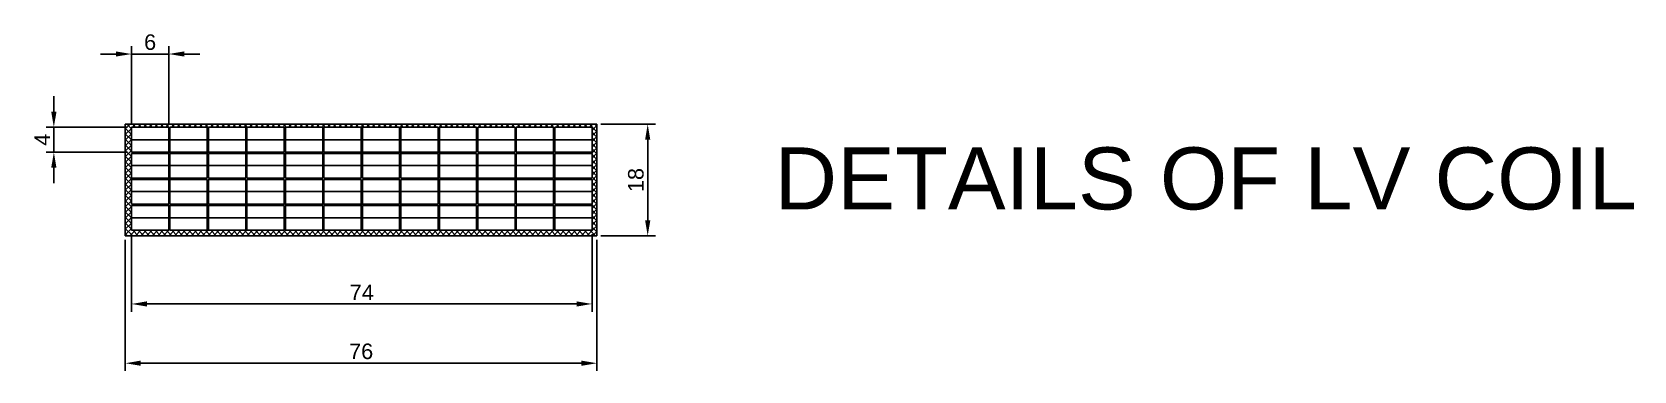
# Model space of a CAD drawing. Header units: millimetres. Extents: x 57 to 1236, y -1013 to 867.
# Drawn here: x 975.8 to 1233.9, y -224.7 to -170.1 of the extents above; entities that cross this region are included whole.
import ezdxf

# ---------------------------------------------------------------- set-up
doc = ezdxf.new("R2010")
doc.units = ezdxf.units.MM
doc.styles.get("Standard").update_dxf_attribs({"font": 'arial_0.ttf'})
doc.dimstyles.new('ISO-25', dxfattribs={"dimtxt": 2.5, "dimasz": 2.5, "dimexe": 1.25, "dimexo": 0.625, "dimtad": 1, "dimtxsty": 'Standard', "dimcen": 2.5, "dimadec": 0, "dimazin": 0, "dimtfac": 1, "dimtmove": 0, "dimatfit": 3, "dimfxl": 1, "dimarcsym": 0})

# ---------------------------------------------------------------- blocks, each defined once
blk = doc.blocks.new('*U3')
for p, q in [((-3, 2), (-3, -2)), ((3, 2), (-3, 2)), ((3, -2), (3, 2)), ((-3, -2), (3, -2))]:
    blk.add_line(p, q)
blk = doc.blocks.new('*U4')
at = {"color": 0, "linetype": 'ByBlock', "lineweight": -2, "transparency": 16777216}
for p in [(0, 0), (6.2, 0), (12.4, 0), (18.6, 0), (24.8, 0), (31, 0), (37.2, 0), (43.4, 0), (49.6, 0), (55.8, 0), (62, 0), (68.2, 0), (0, -4.2), (6.2, -4.2), (12.4, -4.2), (18.6, -4.2), (24.8, -4.2), (31, -4.2), (37.2, -4.2), (43.4, -4.2), (49.6, -4.2), (55.8, -4.2), (62, -4.2), (68.2, -4.2), (0, -8.4), (6.2, -8.4), (12.4, -8.4), (18.6, -8.4), (24.8, -8.4), (31, -8.4), (37.2, -8.4), (43.4, -8.4), (49.6, -8.4), (55.8, -8.4), (62, -8.4), (68.2, -8.4), (0, -12.6), (6.2, -12.6), (12.4, -12.6), (18.6, -12.6), (24.8, -12.6), (31, -12.6), (37.2, -12.6), (43.4, -12.6), (49.6, -12.6), (55.8, -12.6), (62, -12.6), (68.2, -12.6)]:
    blk.add_blockref('*U3', p, dxfattribs=at)
blk = doc.blocks.new('*D30')
at = {"color": 0, "lineweight": -2, "transparency": 16777216}
for p, q in [((1067.45, -184.93), (1076.24, -184.93)), ((1074.99, -187.43), (1074.99, -200.43)), ((1067.45, -202.93), (1076.24, -202.93))]:
    blk.add_line(p, q, dxfattribs=at)
at = {"color": 0, "transparency": 16777216}
for points in [[(1074.57, -187.43), (1075.41, -187.43), (1074.99, -184.93)], [(1074.57, -200.43), (1075.41, -200.43), (1074.99, -202.93)]]:
    blk.add_solid(points, dxfattribs=at)
at = {"layer": 'Defpoints', "color": 0, "transparency": 16777216}
for p in [(1066.82, -184.93), (1066.82, -202.93), (1074.99, -202.93)]:
    blk.add_point(p, dxfattribs=at)
at = {"color": 0, "transparency": 16777216, "insert": (1073.09, -193.93), "char_height": 2.5, "attachment_point": 5, "rotation": 90}
blk.add_mtext('18', dxfattribs=at)
blk = doc.blocks.new('*D31')
at = {"color": 0, "lineweight": -2, "transparency": 16777216}
for p, q in [((990.82, -203.55), (990.82, -224.7)), ((1066.82, -203.55), (1066.82, -224.7)), ((993.32, -223.45), (1064.32, -223.45))]:
    blk.add_line(p, q, dxfattribs=at)
at = {"color": 0, "transparency": 16777216}
for points in [[(993.32, -223.03), (993.32, -223.87), (990.82, -223.45)], [(1064.32, -223.03), (1064.32, -223.87), (1066.82, -223.45)]]:
    blk.add_solid(points, dxfattribs=at)
at = {"layer": 'Defpoints', "color": 0, "transparency": 16777216}
for p in [(990.82, -202.93), (1066.82, -202.93), (1066.82, -223.45)]:
    blk.add_point(p, dxfattribs=at)
at = {"color": 0, "transparency": 16777216, "insert": (1028.82, -221.55), "char_height": 2.5, "attachment_point": 5}
blk.add_mtext('76', dxfattribs=at)
blk = doc.blocks.new('*D32')
at = {"color": 0, "lineweight": -2, "transparency": 16777216}
for p, q in [((991.82, -202.65), (991.82, -215.15)), ((1066.02, -202.65), (1066.02, -215.15)), ((994.32, -213.9), (1063.52, -213.9))]:
    blk.add_line(p, q, dxfattribs=at)
at = {"color": 0, "transparency": 16777216}
for points in [[(994.32, -213.48), (994.32, -214.32), (991.82, -213.9)], [(1063.52, -213.48), (1063.52, -214.32), (1066.02, -213.9)]]:
    blk.add_solid(points, dxfattribs=at)
at = {"layer": 'Defpoints', "color": 0, "transparency": 16777216}
for p in [(991.82, -202.03), (1066.02, -202.03), (1066.02, -213.9)]:
    blk.add_point(p, dxfattribs=at)
at = {"color": 0, "transparency": 16777216, "insert": (1028.92, -212.03), "char_height": 2.5, "attachment_point": 5}
blk.add_mtext('74', dxfattribs=at)
blk = doc.blocks.new('*D33')
at = {"color": 0, "lineweight": -2, "transparency": 16777216}
for p, q in [((991.82, -184.8), (991.82, -172.37)), ((997.82, -184.8), (997.82, -172.37)), ((989.32, -173.62), (986.82, -173.62)), ((991.82, -173.62), (997.82, -173.62)), ((1000.32, -173.62), (1002.82, -173.62))]:
    blk.add_line(p, q, dxfattribs=at)
at = {"color": 0, "transparency": 16777216}
for points in [[(989.32, -173.2), (989.32, -174.03), (991.82, -173.62)], [(1000.32, -173.2), (1000.32, -174.03), (997.82, -173.62)]]:
    blk.add_solid(points, dxfattribs=at)
at = {"layer": 'Defpoints', "color": 0, "transparency": 16777216}
for p in [(997.82, -173.62), (991.82, -185.43), (997.82, -185.43)]:
    blk.add_point(p, dxfattribs=at)
at = {"color": 0, "transparency": 16777216, "insert": (994.82, -171.72), "char_height": 2.5, "attachment_point": 5}
blk.add_mtext('6', dxfattribs=at)
blk = doc.blocks.new('*D34')
at = {"color": 0, "lineweight": -2, "transparency": 16777216}
for p, q in [((979.31, -182.93), (979.31, -180.43)), ((991.2, -185.43), (978.06, -185.43)), ((979.31, -185.43), (979.31, -189.43)), ((991.2, -189.43), (978.06, -189.43)), ((979.31, -191.93), (979.31, -194.43))]:
    blk.add_line(p, q, dxfattribs=at)
at = {"color": 0, "transparency": 16777216}
for points in [[(978.89, -182.93), (979.73, -182.93), (979.31, -185.43)], [(978.89, -191.93), (979.73, -191.93), (979.31, -189.43)]]:
    blk.add_solid(points, dxfattribs=at)
at = {"layer": 'Defpoints', "color": 0, "transparency": 16777216}
for p in [(991.82, -185.43), (979.31, -189.43), (991.82, -189.43)]:
    blk.add_point(p, dxfattribs=at)
at = {"color": 0, "transparency": 16777216, "insert": (977.44, -187.43), "char_height": 2.5, "attachment_point": 5, "rotation": 90}
blk.add_mtext('4', dxfattribs=at)

msp = doc.modelspace()

# ---------------------------------------------------------------- hatches: boundary and pattern name
h = msp.add_hatch()
h.set_pattern_fill('ANSI37', color=256, scale=0.2)
h.set_pattern_definition([(45, (-2561.25446, -1578.9211), (-0.44901281, 0.44901281), []), (135, (-2561.25446, -1578.9211), (-0.44901281, -0.44901281), [])])
h.paths.add_polyline_path([(1066.821, -184.929), (990.821, -184.929), (990.821, -202.929), (991.821, -202.929), (1066.821, -202.929)])
h.paths.add_polyline_path([(1060.021, -198.029), (1060.021, -202.029), (1066.021, -202.029), (1066.021, -198.029)], flags=16)
h.paths.add_polyline_path([(1060.021, -193.829), (1060.021, -197.829), (1066.021, -197.829), (1066.021, -193.829)], flags=16)
h.paths.add_polyline_path([(1060.021, -189.629), (1060.021, -193.629), (1066.021, -193.629), (1066.021, -189.629)], flags=16)
h.paths.add_polyline_path([(1060.021, -185.429), (1060.021, -189.429), (1066.021, -189.429), (1066.021, -185.429)], flags=16)
h.paths.add_polyline_path([(1053.821, -198.029), (1053.821, -202.029), (1059.821, -202.029), (1059.821, -198.029)], flags=16)
h.paths.add_polyline_path([(1053.821, -193.829), (1053.821, -197.829), (1059.821, -197.829), (1059.821, -193.829)], flags=16)
h.paths.add_polyline_path([(1053.821, -189.629), (1053.821, -193.629), (1059.821, -193.629), (1059.821, -189.629)], flags=16)
h.paths.add_polyline_path([(1053.821, -185.429), (1053.821, -189.429), (1059.821, -189.429), (1059.821, -185.429)], flags=16)
h.paths.add_polyline_path([(1047.621, -198.029), (1047.621, -202.029), (1053.621, -202.029), (1053.621, -198.029)], flags=16)
h.paths.add_polyline_path([(1047.621, -193.829), (1047.621, -197.829), (1053.621, -197.829), (1053.621, -193.829)], flags=16)
h.paths.add_polyline_path([(1047.621, -189.629), (1047.621, -193.629), (1053.621, -193.629), (1053.621, -189.629)], flags=16)
h.paths.add_polyline_path([(1047.621, -185.429), (1047.621, -189.429), (1053.621, -189.429), (1053.621, -185.429)], flags=16)
h.paths.add_polyline_path([(1041.421, -198.029), (1041.421, -202.029), (1047.421, -202.029), (1047.421, -198.029)], flags=16)
h.paths.add_polyline_path([(1041.421, -193.829), (1041.421, -197.829), (1047.421, -197.829), (1047.421, -193.829)], flags=16)
h.paths.add_polyline_path([(1041.421, -189.629), (1041.421, -193.629), (1047.421, -193.629), (1047.421, -189.629)], flags=16)
h.paths.add_polyline_path([(1041.421, -185.429), (1041.421, -189.429), (1047.421, -189.429), (1047.421, -185.429)], flags=16)
h.paths.add_polyline_path([(1035.221, -198.029), (1035.221, -202.029), (1041.221, -202.029), (1041.221, -198.029)], flags=16)
h.paths.add_polyline_path([(1035.221, -193.829), (1035.221, -197.829), (1041.221, -197.829), (1041.221, -193.829)], flags=16)
h.paths.add_polyline_path([(1035.221, -189.629), (1035.221, -193.629), (1041.221, -193.629), (1041.221, -189.629)], flags=16)
h.paths.add_polyline_path([(1035.221, -185.429), (1035.221, -189.429), (1041.221, -189.429), (1041.221, -185.429)], flags=16)
h.paths.add_polyline_path([(1029.021, -198.029), (1029.021, -202.029), (1035.021, -202.029), (1035.021, -198.029)], flags=16)
h.paths.add_polyline_path([(1029.021, -193.829), (1029.021, -197.829), (1035.021, -197.829), (1035.021, -193.829)], flags=16)
h.paths.add_polyline_path([(1029.021, -189.629), (1029.021, -193.629), (1035.021, -193.629), (1035.021, -189.629)], flags=16)
h.paths.add_polyline_path([(1029.021, -185.429), (1029.021, -189.429), (1035.021, -189.429), (1035.021, -185.429)], flags=16)
h.paths.add_polyline_path([(1022.821, -198.029), (1022.821, -202.029), (1028.821, -202.029), (1028.821, -198.029)], flags=16)
h.paths.add_polyline_path([(1022.821, -193.829), (1022.821, -197.829), (1028.821, -197.829), (1028.821, -193.829)], flags=16)
h.paths.add_polyline_path([(1022.821, -189.629), (1022.821, -193.629), (1028.821, -193.629), (1028.821, -189.629)], flags=16)
h.paths.add_polyline_path([(1022.821, -185.429), (1022.821, -189.429), (1028.821, -189.429), (1028.821, -185.429)], flags=16)
h.paths.add_polyline_path([(1016.621, -198.029), (1016.621, -202.029), (1022.621, -202.029), (1022.621, -198.029)], flags=16)
h.paths.add_polyline_path([(1016.621, -193.829), (1016.621, -197.829), (1022.621, -197.829), (1022.621, -193.829)], flags=16)
h.paths.add_polyline_path([(1016.621, -189.629), (1016.621, -193.629), (1022.621, -193.629), (1022.621, -189.629)], flags=16)
h.paths.add_polyline_path([(1016.621, -185.429), (1016.621, -189.429), (1022.621, -189.429), (1022.621, -185.429)], flags=16)
h.paths.add_polyline_path([(1010.421, -198.029), (1010.421, -202.029), (1016.421, -202.029), (1016.421, -198.029)], flags=16)
h.paths.add_polyline_path([(1010.421, -193.829), (1010.421, -197.829), (1016.421, -197.829), (1016.421, -193.829)], flags=16)
h.paths.add_polyline_path([(1010.421, -189.629), (1010.421, -193.629), (1016.421, -193.629), (1016.421, -189.629)], flags=16)
h.paths.add_polyline_path([(1010.421, -185.429), (1010.421, -189.429), (1016.421, -189.429), (1016.421, -185.429)], flags=16)
h.paths.add_polyline_path([(1004.221, -198.029), (1004.221, -202.029), (1010.221, -202.029), (1010.221, -198.029)], flags=16)
h.paths.add_polyline_path([(1004.221, -193.829), (1004.221, -197.829), (1010.221, -197.829), (1010.221, -193.829)], flags=16)
h.paths.add_polyline_path([(1004.221, -189.629), (1004.221, -193.629), (1010.221, -193.629), (1010.221, -189.629)], flags=16)
h.paths.add_polyline_path([(1004.221, -185.429), (1004.221, -189.429), (1010.221, -189.429), (1010.221, -185.429)], flags=16)
h.paths.add_polyline_path([(998.021, -198.029), (998.021, -202.029), (1004.021, -202.029), (1004.021, -198.029)], flags=16)
h.paths.add_polyline_path([(998.021, -193.829), (998.021, -197.829), (1004.021, -197.829), (1004.021, -193.829)], flags=16)
h.paths.add_polyline_path([(998.021, -189.629), (998.021, -193.629), (1004.021, -193.629), (1004.021, -189.629)], flags=16)
h.paths.add_polyline_path([(998.021, -185.429), (998.021, -189.429), (1004.021, -189.429), (1004.021, -185.429)], flags=16)
h.paths.add_polyline_path([(991.821, -198.029), (991.821, -202.029), (997.821, -202.029), (997.821, -198.029)], flags=16)
h.paths.add_polyline_path([(991.821, -193.829), (991.821, -197.829), (997.821, -197.829), (997.821, -193.829)], flags=16)
h.paths.add_polyline_path([(991.821, -189.629), (991.821, -193.629), (997.821, -193.629), (997.821, -189.629)], flags=16)
h.paths.add_polyline_path([(991.821, -189.429), (991.821, -185.429), (997.821, -185.429), (997.821, -189.429)], flags=16)

# ---------------------------------------------------------------- linework, layer by layer
for p, q in [((990.821, -202.929), (990.821, -184.929)), ((990.821, -184.929), (1066.821, -184.929)), ((1066.821, -184.929), (1066.821, -202.929)), ((991.821, -187.429), (1066.021, -187.429)), ((991.821, -191.603), (1066.021, -191.603)), ((991.821, -195.803), (1066.021, -195.803)), ((991.821, -200.003), (1066.021, -200.003)), ((1066.821, -202.929), (990.821, -202.929)), ((990.821, -202.929), (991.821, -202.929))]:
    msp.add_line(p, q)

# ---------------------------------------------------------------- block references
msp.add_blockref('*U4', (994.821, -187.429))

# ---------------------------------------------------------------- texts
at = {"insert": (1095.414, -188.668), "char_height": 10, "attachment_point": 1}
msp.add_mtext_dynamic_manual_height_columns('DETAILS OF LV COIL', width=151.83652, gutter_width=12.5, heights=[0], dxfattribs=at)

# ---------------------------------------------------------------- dimensions: what is measured, and where the dimension line sits
for base, p1, p2, picture, middle in [((997.821, -173.618), (991.821, -185.429), (997.821, -185.429), '*D33', (994.821, -171.716)), ((1066.821, -223.45), (990.821, -202.929), (1066.821, -202.929), '*D31', (1028.821, -221.548))]:
    dim = msp.add_linear_dim(base=base, p1=p1, p2=p2, dimstyle='ISO-25')
    dim.commit()
    dim.dimension.update_dxf_attribs({"geometry": picture, "text_midpoint": middle})
for base, p1, p2, picture, middle in [((979.31, -189.429), (991.821, -185.429), (991.821, -189.429), '*D34', (977.435, -187.429)), ((1074.991, -202.929), (1066.821, -184.929), (1066.821, -202.929), '*D30', (1073.089, -193.929))]:
    dim = msp.add_linear_dim(base=base, p1=p1, p2=p2, angle=90, dimstyle='ISO-25')
    dim.commit()
    dim.dimension.update_dxf_attribs({"geometry": picture, "text_midpoint": middle})
dim = msp.add_linear_dim(base=(1066.021, -213.901), p1=(991.821, -202.029), p2=(1066.021, -202.029), text='74', dimstyle='ISO-25')
dim.commit()
dim.dimension.update_dxf_attribs({"geometry": '*D32', "text_midpoint": (1028.921, -212.026)})

doc.saveas('drawing.dxf')
